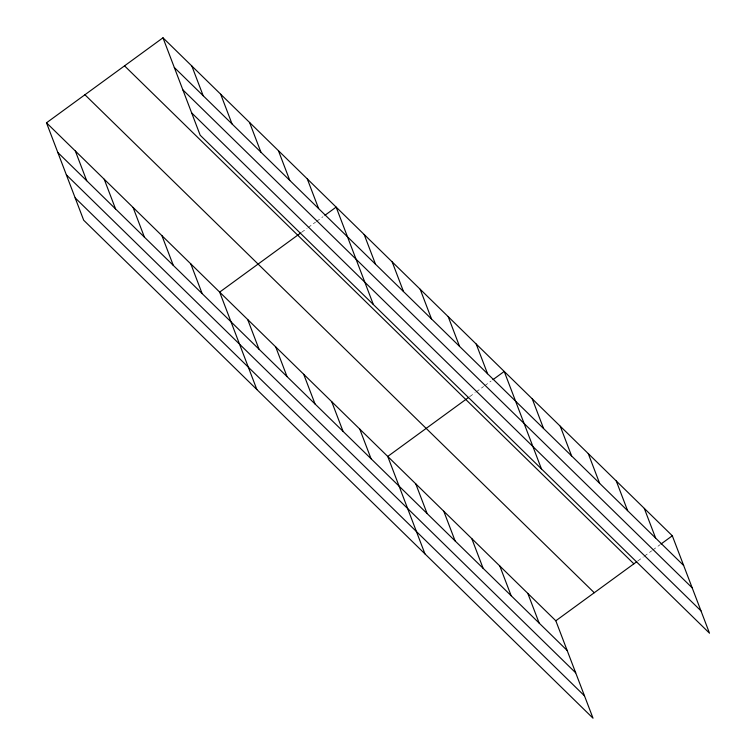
<?xml version="1.0" encoding="UTF-8"?>
<svg xmlns="http://www.w3.org/2000/svg" width="756" height="756" viewBox="0 0 756 756"><rect width="100%" height="100%" fill="white"/><g stroke="black" fill="none" stroke-linecap="round" stroke-linejoin="round"><path stroke-width="0.57" stroke-dasharray="3.78 2.83" d="M301.455 232.423L307.087 228.321M308.023 227.641L315.526 222.16M316.462 221.48L323.02 216.689M469.542 396.758L475.165 392.657M476.1 391.967L483.604 386.496M484.539 385.815L491.107 381.024M637.62 561.094L643.243 556.983M644.178 556.303L651.681 550.831M652.617 550.141L660.12 544.67"/><path stroke-width="1.13" d="M46.494 122.803L555.821 620.78L593.025 718.2L83.689 220.223L46.494 122.803L162.975 37.8L672.311 535.777L709.506 633.197L200.179 135.22L162.975 37.8M300.519 233.113L219.665 292.118L256.86 389.538M324.9 215.318L336.146 207.116L373.351 304.536M468.597 397.439L387.743 456.444L424.948 553.865M492.978 379.654L504.224 371.442L541.428 468.862M555.821 620.78L636.684 561.774M661.056 543.989L672.311 535.777M174.315 67.501L683.651 565.479M182.848 89.851L692.184 587.828M191.637 112.871L700.973 610.848M124.532 65.848L633.868 563.825M84.927 94.755L594.263 592.732M57.834 152.504L567.17 650.481M66.367 174.853L575.703 672.831M75.156 197.874L584.492 695.851M644.292 508.391L655.632 538.083M616.282 480.996L627.622 510.697M588.272 453.609L599.612 483.311M560.253 426.223L571.593 455.925M532.243 398.837L543.583 428.529M476.214 344.056L487.554 373.757M448.204 316.67L459.544 346.361M420.185 289.274L431.525 318.975M527.811 593.394L539.151 623.086M392.175 261.888L403.515 291.589M499.801 565.998L511.141 595.7M364.165 234.502L375.505 264.203M471.782 538.612L483.122 568.314M443.772 511.226L455.112 540.927M307.286 178.898L318.626 208.59M415.762 483.84L427.102 513.532M278.425 150.671L289.765 180.372M249.565 122.453L260.905 152.154M359.733 429.058L371.073 458.76M220.695 94.235L232.035 123.937M331.714 401.672L343.054 431.364M191.835 66.018L203.175 95.719M303.704 374.277L315.044 403.978M275.694 346.891L287.034 376.592M247.675 319.505L259.015 349.206M190.805 263.901L202.145 293.593M161.935 235.674L173.285 265.375M133.075 207.456L144.415 237.157M104.215 179.238L115.555 208.939M75.354 151.02L86.694 180.722"/></g></svg>
